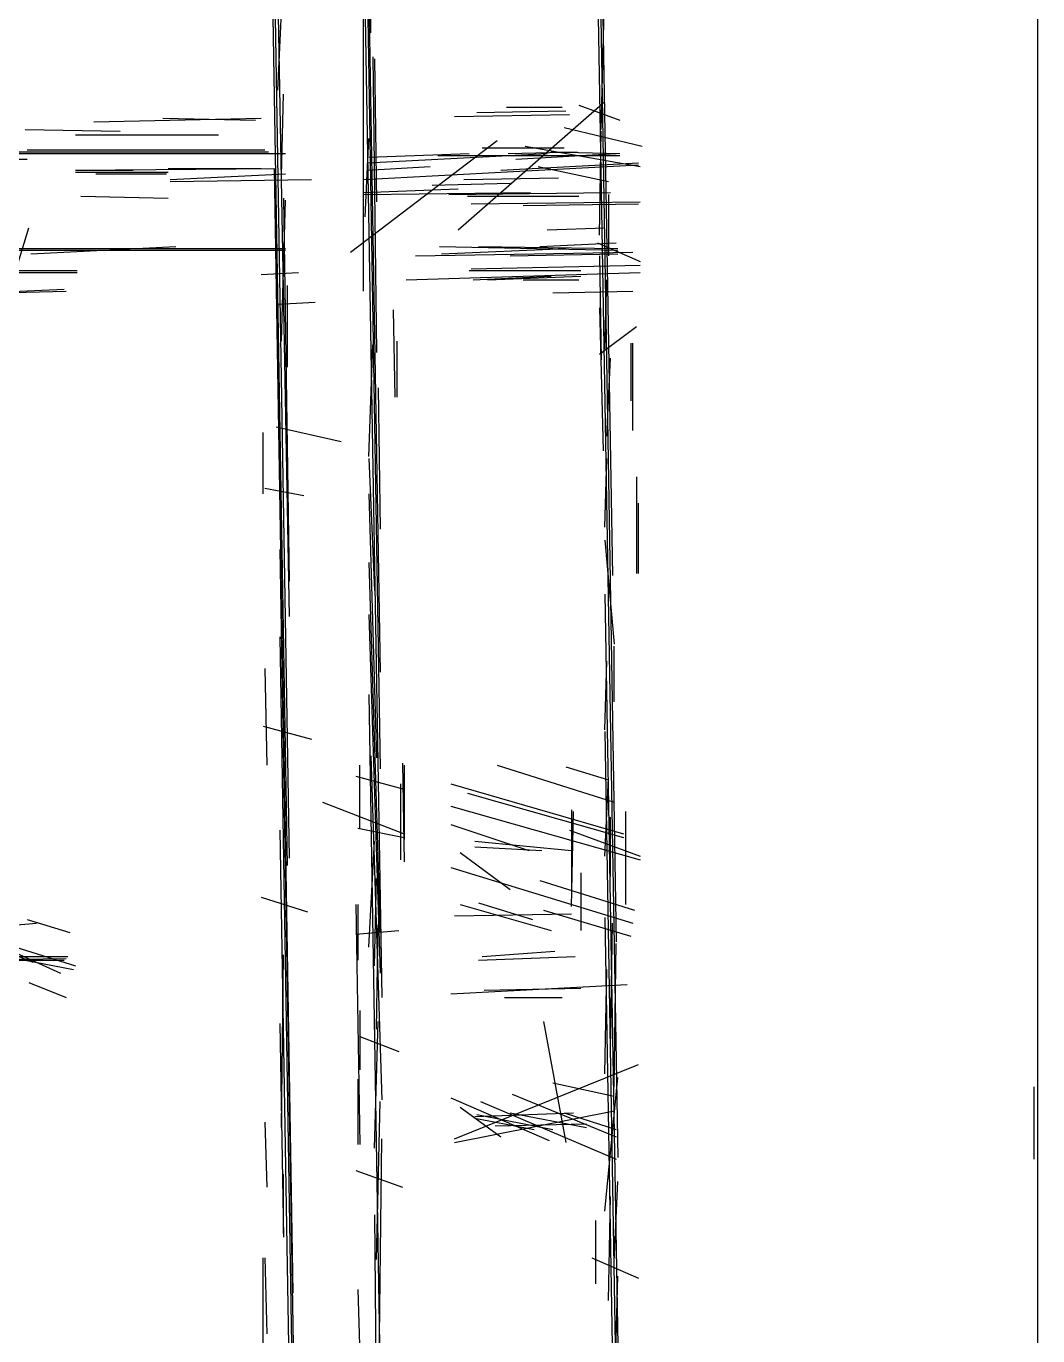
# Model space of a CAD drawing. Header units: metres. Extents: x 0.1 to 46.8, y -33.1 to 0.
# Drawn here: x 41.31 to 46.76, y -21.85 to -14.8 of the extents above; entities that cross this region are included whole.
import ezdxf

# ---------------------------------------------------------------- set-up
doc = ezdxf.new("R2010")
doc.units = ezdxf.units.M
doc.layers.add('Lines', color=7, linetype='Continuous')
doc.layers.add('Walls', color=2, linetype='Continuous')

msp = doc.modelspace()

# ---------------------------------------------------------------- linework, layer by layer
at = {"layer": 'Lines'}
for p, q in [((46.76, -33.07), (46.76, 0)), ((42.57, -10.41), (42.72, -19.32)), ((44.34, -11.73), (44.5, -20.89)), ((43.09, -11.81), (43.23, -20.03)), ((42.61, -11.99), (42.73, -19.28)), ((43.12, -12.75), (43.22, -18.8)), ((42.64, -13.09), (42.73, -17.98)), ((44.38, -13.04), (44.49, -19.73)), ((44.39, -13.04), (44.47, -17.76)), ((43.14, -13.46), (43.22, -18.28)), ((43.13, -16.23), (43.13, -14.32)), ((43.17, -14.84), (43.17, -14.46)), ((44.41, -15.36), (44.43, -14.59)), ((42.67, -15.15), (42.69, -14.73)), ((43.18, -14.97), (43.2, -16.56)), ((43.19, -14.98), (43.2, -15.75)), ((42.69, -15.61), (42.7, -15.17)), ((43.64, -15.9), (44.43, -15.21)), ((43.62, -15.29), (44.24, -15.28)), ((43.74, -15.27), (44.22, -15.26)), ((43.9, -15.24), (44.2, -15.24)), ((44.29, -15.23), (44.51, -15.31)), ((41.68, -15.32), (42.58, -15.3)), ((42.05, -15.3), (42.55, -15.31)), ((44.21, -15.35), (44.63, -15.45)), ((41.31, -15.36), (41.82, -15.37)), ((41.58, -15.39), (42.35, -15.39)), ((43.06, -16.02), (43.85, -15.42)), ((43.14, -15.83), (43.16, -15.41)), ((44.4, -15.93), (44.41, -15.37)), ((35.8, -15.49), (42.71, -15.49)), ((36.47, -15.48), (42.62, -15.48)), ((41.32, -15.47), (42.6, -15.47)), ((43.15, -15.54), (44.12, -15.49)), ((43.16, -15.51), (43.7, -15.49)), ((43.77, -15.46), (44.21, -15.46)), ((43.91, -15.49), (44.28, -15.48)), ((43.95, -15.52), (44.49, -15.49)), ((44, -15.45), (44.62, -15.56)), ((44.14, -15.48), (44.51, -15.49)), ((40.82, -15.52), (41.32, -15.52)), ((43.13, -15.63), (44.61, -15.55)), ((43.15, -15.58), (43.49, -15.56)), ((43.53, -15.5), (44.51, -15.5)), ((43.87, -15.58), (44.61, -15.54)), ((44.07, -15.56), (44.45, -15.64)), ((41.58, -15.58), (42.66, -15.57)), ((41.58, -15.58), (41.89, -15.58)), ((41.58, -15.59), (42.08, -15.59)), ((41.69, -15.6), (42.07, -15.6)), ((42.08, -15.57), (42.58, -15.57)), ((42.09, -15.63), (42.71, -15.6)), ((42.09, -15.64), (42.85, -15.63)), ((42.65, -15.57), (42.75, -21.62)), ((43.67, -15.63), (44.18, -15.62)), ((43.13, -15.7), (43.64, -15.68)), ((43.13, -15.71), (44.03, -15.7)), ((43.5, -15.66), (43.92, -15.65)), ((43.59, -15.71), (44.46, -15.7)), ((44.45, -15.71), (44.45, -16.04)), ((41.61, -15.72), (42.08, -15.73)), ((42.69, -16.5), (42.71, -15.74)), ((42.7, -15.73), (42.73, -17.79)), ((43.69, -15.72), (44.29, -15.72)), ((43.71, -15.76), (44.62, -15.75)), ((43.99, -15.77), (44.61, -15.76)), ((41.26, -16.12), (41.33, -15.89)), ((44.12, -15.9), (44.43, -15.89)), ((41.34, -16.03), (42.12, -15.99)), ((43.54, -15.99), (44.5, -16.01)), ((43.75, -15.99), (44.5, -16)), ((44.08, -15.99), (44.49, -15.97)), ((44.39, -15.97), (44.62, -16.07)), ((35.86, -16.01), (42.71, -16.01)), ((36.63, -16), (42.71, -16)), ((43.41, -16.04), (44.58, -16.02)), ((43.55, -16.03), (44.22, -16)), ((43.92, -16.04), (44.5, -16.03)), ((44.4, -16.04), (44.41, -16.6)), ((41.07, -16.13), (41.59, -16.13)), ((41.23, -16.12), (41.59, -16.12)), ((42.58, -16.14), (42.78, -16.13)), ((43.36, -16.17), (44.62, -16.13)), ((43.7, -16.12), (44.3, -16.12)), ((43.71, -16.11), (44.62, -16.09)), ((42.72, -16.2), (42.72, -16.64)), ((43.72, -16.17), (44.14, -16.15)), ((43.8, -16.17), (44.3, -16.15)), ((43.99, -16.17), (44.29, -16.17)), ((44.43, -16.54), (44.44, -16.17)), ((41.07, -16.24), (41.52, -16.22)), ((41.17, -16.24), (41.53, -16.23)), ((44.15, -16.24), (44.58, -16.23)), ((42.67, -16.3), (42.87, -16.29)), ((43.29, -16.33), (43.3, -16.8)), ((44.4, -16.32), (44.42, -17.09)), ((44.4, -16.57), (44.6, -16.42)), ((43.16, -17.12), (43.18, -16.52)), ((43.31, -16.5), (43.31, -16.8)), ((44.57, -16.51), (44.57, -16.82)), ((44.58, -16.98), (44.58, -16.51)), ((44.44, -17.01), (44.46, -16.59)), ((43.21, -16.75), (43.22, -17.51)), ((42.66, -16.96), (43.01, -17.04)), ((42.59, -17.32), (42.59, -16.99)), ((43.16, -17.13), (43.19, -17.84)), ((44.43, -17.5), (44.44, -17.13)), ((44.6, -17.23), (44.6, -17.75)), ((42.6, -17.29), (42.81, -17.33)), ((43.16, -17.32), (43.2, -18.74)), ((44.61, -17.75), (44.61, -17.37)), ((44.43, -17.57), (44.48, -18.13)), ((42.68, -17.62), (42.82, -25.88)), ((43.16, -17.69), (43.22, -19.68)), ((44.43, -17.86), (44.57, -25.92)), ((43.16, -17.97), (43.22, -19.9)), ((42.68, -18.09), (42.8, -25.37)), ((44.48, -18.44), (44.48, -18.14)), ((44.43, -18.59), (44.44, -18.22)), ((42.6, -18.26), (42.61, -18.78)), ((43.16, -18.4), (43.24, -23.4)), ((42.59, -18.57), (42.85, -18.64)), ((44.43, -18.6), (44.54, -25.11)), ((43.17, -18.73), (43.23, -20.58)), ((43.11, -19.12), (43.11, -18.78)), ((43.34, -18.77), (43.35, -19.3)), ((43.35, -18.78), (43.35, -19.18)), ((43.85, -18.78), (44.48, -18.98)), ((44.22, -18.79), (44.45, -18.86)), ((43.09, -18.84), (43.35, -18.91)), ((43.33, -18.88), (43.33, -19.29)), ((43.6, -18.88), (44.53, -19.15)), ((44.43, -19.27), (44.45, -18.85)), ((43.69, -18.93), (44.53, -19.17)), ((42.91, -18.98), (43.35, -19.15)), ((43.6, -19), (44.62, -19.29)), ((44.25, -19.02), (44.25, -19.44)), ((44.25, -19.54), (44.26, -19.03)), ((44.46, -19.38), (44.46, -19.06)), ((44.54, -19.03), (44.54, -19.53)), ((42.68, -19.13), (42.76, -23.78)), ((43.1, -19.12), (43.35, -19.17)), ((43.6, -19.1), (44.02, -19.24)), ((44.24, -19.13), (44.62, -19.27)), ((43.16, -19.76), (43.19, -19.19)), ((43.73, -19.19), (44.25, -19.24)), ((43.73, -19.22), (44.09, -19.24)), ((43.65, -19.25), (43.92, -19.45)), ((43.6, -19.33), (44.58, -19.63)), ((44.3, -19.36), (44.3, -19.67)), ((43.19, -19.86), (43.2, -19.39)), ((44.08, -19.4), (44.59, -19.56)), ((42.58, -19.49), (42.83, -19.57)), ((40.68, -19.56), (41.35, -19.84)), ((40.71, -19.54), (41.5, -19.9)), ((43.09, -19.53), (43.11, -20.82)), ((43.1, -19.53), (43.1, -19.83)), ((43.62, -19.59), (44.25, -19.58)), ((43.65, -19.53), (44.14, -19.67)), ((43.75, -19.52), (44.04, -19.61)), ((44.1, -19.56), (44.57, -19.7)), ((40.92, -19.67), (41.37, -19.63)), ((41.32, -19.61), (41.55, -19.68)), ((43.2, -20.2), (43.21, -19.64)), ((44.43, -19.6), (44.5, -23.75)), ((44.46, -20.31), (44.47, -19.63)), ((43.09, -19.69), (43.32, -19.67)), ((40.79, -19.73), (41.57, -19.88)), ((41.26, -19.76), (41.58, -19.86)), ((43.77, -19.81), (44.16, -19.78)), ((44.48, -20.51), (44.49, -19.74)), ((40.86, -19.83), (41.53, -19.82)), ((40.99, -19.83), (41.52, -19.83)), ((41.11, -19.81), (41.54, -19.81)), ((42.69, -20.73), (42.7, -19.8)), ((43.75, -19.83), (44.27, -19.81)), ((44.43, -20.44), (44.44, -19.88)), ((41.33, -19.95), (41.53, -20.03)), ((43.6, -20.01), (44.55, -19.96)), ((43.78, -19.99), (44.3, -19.98)), ((43.89, -20.03), (44.2, -20.03)), ((43.11, -20.1), (43.11, -20.42)), ((42.68, -20.17), (42.7, -21.32)), ((43.19, -20.84), (43.21, -20.16)), ((44.1, -20.16), (44.22, -20.81)), ((43.11, -20.24), (43.32, -20.32)), ((43.62, -20.79), (44.61, -20.39)), ((43.1, -20.47), (43.1, -20.82)), ((44.15, -20.49), (44.48, -20.56)), ((44.43, -21.18), (44.5, -20.46)), ((43.6, -20.57), (44.13, -20.8)), ((43.93, -20.55), (44.49, -20.78)), ((46.74, -20.9), (46.74, -20.51)), ((43.2, -21.44), (43.22, -20.59)), ((43.62, -20.81), (44.48, -20.64)), ((43.65, -20.62), (43.87, -20.78)), ((43.76, -20.59), (44.49, -20.9)), ((42.6, -20.7), (42.61, -21.05)), ((43.73, -20.67), (44.26, -20.65)), ((43.73, -20.68), (44.05, -20.74)), ((43.74, -20.66), (44.15, -20.74)), ((43.84, -20.72), (44.33, -20.71)), ((43.92, -20.65), (44.33, -20.73)), ((44.21, -20.65), (44.49, -20.74)), ((43.21, -22.33), (43.23, -20.79)), ((42.7, -21.3), (42.7, -20.98)), ((43.09, -20.96), (43.34, -21.05)), ((44.48, -21.45), (44.5, -21.02)), ((44.45, -21.66), (44.46, -21.1)), ((43.19, -21.2), (43.2, -22.32)), ((44.38, -21.23), (44.38, -21.57)), ((42.59, -21.95), (42.59, -21.43)), ((42.6, -21.43), (42.61, -21.84)), ((44.36, -21.43), (44.61, -21.54)), ((44.47, -22.67), (44.5, -21.53)), ((43.1, -21.6), (43.11, -21.96))]:
    msp.add_line(p, q, dxfattribs=at)
at = {"layer": 'Walls'}
for p, q in [((42.57, -10.41), (42.72, -19.32)), ((42.57, -10.41), (42.72, -19.32)), ((42.57, -10.41), (42.72, -19.32)), ((42.57, -10.41), (42.72, -19.32)), ((44.34, -11.73), (44.5, -20.89)), ((44.34, -11.73), (44.5, -20.89)), ((43.09, -11.81), (43.23, -20.03)), ((43.09, -11.81), (43.23, -20.03)), ((43.09, -11.81), (43.23, -20.03)), ((43.09, -11.81), (43.23, -20.03)), ((43.09, -11.81), (43.23, -20.03)), ((43.09, -11.81), (43.23, -20.03)), ((42.61, -11.99), (42.73, -19.28)), ((42.61, -11.99), (42.73, -19.28)), ((42.61, -11.99), (42.73, -19.28)), ((42.61, -11.99), (42.73, -19.28)), ((42.61, -11.99), (42.73, -19.28)), ((42.61, -11.99), (42.73, -19.28)), ((42.61, -11.99), (42.73, -19.28)), ((42.61, -11.99), (42.73, -19.28)), ((43.12, -12.75), (43.22, -18.8)), ((43.12, -12.75), (43.22, -18.8)), ((43.12, -12.75), (43.22, -18.8)), ((43.12, -12.75), (43.22, -18.8)), ((43.12, -12.75), (43.22, -18.8)), ((42.64, -13.09), (42.73, -17.98)), ((42.64, -13.09), (42.73, -17.98)), ((42.64, -13.09), (42.73, -17.98)), ((42.64, -13.09), (42.73, -17.98)), ((42.64, -13.09), (42.73, -17.98)), ((42.64, -13.09), (42.73, -17.98)), ((42.64, -13.09), (42.73, -17.98)), ((42.64, -13.09), (42.73, -17.98)), ((44.38, -13.04), (44.49, -19.73)), ((44.38, -13.04), (44.49, -19.73)), ((44.39, -13.04), (44.47, -17.76)), ((44.39, -13.04), (44.47, -17.76)), ((43.14, -13.46), (43.22, -18.28)), ((43.14, -13.46), (43.22, -18.28)), ((43.14, -13.46), (43.22, -18.28)), ((43.14, -13.46), (43.22, -18.28)), ((43.14, -13.46), (43.22, -18.28)), ((43.13, -16.23), (43.13, -14.32)), ((43.13, -16.23), (43.13, -14.32)), ((43.13, -16.23), (43.13, -14.32)), ((43.13, -16.23), (43.13, -14.32)), ((43.13, -16.23), (43.13, -14.32)), ((43.13, -16.23), (43.13, -14.32)), ((43.13, -16.23), (43.13, -14.32)), ((44.41, -15.36), (44.43, -14.59)), ((44.41, -15.36), (44.43, -14.59)), ((44.41, -15.36), (44.43, -14.59)), ((43.18, -14.97), (43.2, -16.56)), ((43.18, -14.97), (43.2, -16.56)), ((43.18, -14.97), (43.2, -16.56)), ((43.18, -14.97), (43.2, -16.56)), ((43.18, -14.97), (43.2, -16.56)), ((43.18, -14.97), (43.2, -16.56)), ((43.19, -14.98), (43.2, -15.75)), ((43.19, -14.98), (43.2, -15.75)), ((43.19, -14.98), (43.2, -15.75)), ((43.19, -14.98), (43.2, -15.75)), ((43.19, -14.98), (43.2, -15.75)), ((43.19, -14.98), (43.2, -15.75)), ((43.19, -14.98), (43.2, -15.75)), ((43.64, -15.9), (44.43, -15.21)), ((43.62, -15.29), (44.24, -15.28)), ((43.62, -15.29), (44.24, -15.28)), ((43.62, -15.29), (44.24, -15.28)), ((43.62, -15.29), (44.24, -15.28)), ((43.62, -15.29), (44.24, -15.28)), ((43.62, -15.29), (44.24, -15.28)), ((43.62, -15.29), (44.24, -15.28)), ((43.62, -15.29), (44.24, -15.28)), ((43.62, -15.29), (44.24, -15.28)), ((43.62, -15.29), (44.24, -15.28)), ((43.62, -15.29), (44.24, -15.28)), ((43.62, -15.29), (44.24, -15.28)), ((43.62, -15.29), (44.24, -15.28)), ((43.62, -15.29), (44.24, -15.28)), ((43.62, -15.29), (44.24, -15.28)), ((43.62, -15.29), (44.24, -15.28)), ((43.62, -15.29), (44.24, -15.28)), ((41.68, -15.32), (42.58, -15.3)), ((41.68, -15.32), (42.58, -15.3)), ((41.68, -15.32), (42.58, -15.3)), ((41.68, -15.32), (42.58, -15.3)), ((41.68, -15.32), (42.58, -15.3)), ((41.68, -15.32), (42.58, -15.3)), ((41.68, -15.32), (42.58, -15.3)), ((41.68, -15.32), (42.58, -15.3)), ((41.68, -15.32), (42.58, -15.3)), ((42.05, -15.3), (42.55, -15.31)), ((42.05, -15.3), (42.55, -15.31)), ((42.05, -15.3), (42.55, -15.31)), ((42.05, -15.3), (42.55, -15.31)), ((42.05, -15.3), (42.55, -15.31)), ((42.05, -15.3), (42.55, -15.31)), ((42.05, -15.3), (42.55, -15.31)), ((42.05, -15.3), (42.55, -15.31)), ((42.05, -15.3), (42.55, -15.31)), ((41.31, -15.36), (41.82, -15.37)), ((41.31, -15.36), (41.82, -15.37)), ((41.31, -15.36), (41.82, -15.37)), ((41.31, -15.36), (41.82, -15.37)), ((41.31, -15.36), (41.82, -15.37)), ((41.31, -15.36), (41.82, -15.37)), ((41.31, -15.36), (41.82, -15.37)), ((41.31, -15.36), (41.82, -15.37)), ((41.31, -15.36), (41.82, -15.37)), ((41.58, -15.39), (42.35, -15.39)), ((41.58, -15.39), (42.35, -15.39)), ((41.58, -15.39), (42.35, -15.39)), ((41.58, -15.39), (42.35, -15.39)), ((41.58, -15.39), (42.35, -15.39)), ((41.58, -15.39), (42.35, -15.39)), ((41.58, -15.39), (42.35, -15.39)), ((41.58, -15.39), (42.35, -15.39)), ((41.58, -15.39), (42.35, -15.39)), ((43.06, -16.02), (43.85, -15.42)), ((44.4, -15.93), (44.41, -15.37)), ((44.4, -15.93), (44.41, -15.37)), ((44.4, -15.93), (44.41, -15.37)), ((44.4, -15.93), (44.41, -15.37)), ((44.4, -15.93), (44.41, -15.37)), ((35.8, -15.49), (42.71, -15.49)), ((35.8, -15.49), (42.71, -15.49)), ((35.8, -15.49), (42.71, -15.49)), ((35.8, -15.49), (42.71, -15.49)), ((35.8, -15.49), (42.71, -15.49)), ((35.8, -15.49), (42.71, -15.49)), ((35.8, -15.49), (42.71, -15.49)), ((35.8, -15.49), (42.71, -15.49)), ((35.8, -15.49), (42.71, -15.49)), ((36.47, -15.48), (42.62, -15.48)), ((36.47, -15.48), (42.62, -15.48)), ((36.47, -15.48), (42.62, -15.48)), ((36.47, -15.48), (42.62, -15.48)), ((36.47, -15.48), (42.62, -15.48)), ((36.47, -15.48), (42.62, -15.48)), ((36.47, -15.48), (42.62, -15.48)), ((36.47, -15.48), (42.62, -15.48)), ((36.47, -15.48), (42.62, -15.48)), ((36.47, -15.48), (42.62, -15.48)), ((36.47, -15.48), (42.62, -15.48)), ((41.32, -15.47), (42.6, -15.47)), ((41.32, -15.47), (42.6, -15.47)), ((41.32, -15.47), (42.6, -15.47)), ((41.32, -15.47), (42.6, -15.47)), ((41.32, -15.47), (42.6, -15.47)), ((41.32, -15.47), (42.6, -15.47)), ((41.32, -15.47), (42.6, -15.47)), ((41.32, -15.47), (42.6, -15.47)), ((41.32, -15.47), (42.6, -15.47)), ((43.15, -15.54), (44.12, -15.49)), ((43.15, -15.54), (44.12, -15.49)), ((43.15, -15.54), (44.12, -15.49)), ((43.15, -15.54), (44.12, -15.49)), ((43.15, -15.54), (44.12, -15.49)), ((43.15, -15.54), (44.12, -15.49)), ((43.15, -15.54), (44.12, -15.49)), ((43.15, -15.54), (44.12, -15.49)), ((43.15, -15.54), (44.12, -15.49)), ((43.15, -15.54), (44.12, -15.49)), ((43.15, -15.54), (44.12, -15.49)), ((43.15, -15.54), (44.12, -15.49)), ((43.15, -15.54), (44.12, -15.49)), ((43.15, -15.54), (44.12, -15.49)), ((43.15, -15.54), (44.12, -15.49)), ((43.15, -15.54), (44.12, -15.49)), ((43.15, -15.54), (44.12, -15.49)), ((43.15, -15.54), (44.12, -15.49)), ((43.15, -15.54), (44.12, -15.49)), ((43.15, -15.54), (44.12, -15.49)), ((43.15, -15.54), (44.12, -15.49)), ((43.15, -15.54), (44.12, -15.49)), ((43.16, -15.51), (43.7, -15.49)), ((43.16, -15.51), (43.7, -15.49)), ((43.16, -15.51), (43.7, -15.49)), ((43.16, -15.51), (43.7, -15.49)), ((43.16, -15.51), (43.7, -15.49)), ((43.16, -15.51), (43.7, -15.49)), ((43.16, -15.51), (43.7, -15.49)), ((43.16, -15.51), (43.7, -15.49)), ((43.16, -15.51), (43.7, -15.49)), ((43.16, -15.51), (43.7, -15.49)), ((43.16, -15.51), (43.7, -15.49)), ((43.16, -15.51), (43.7, -15.49)), ((43.16, -15.51), (43.7, -15.49)), ((43.16, -15.51), (43.7, -15.49)), ((43.95, -15.52), (44.49, -15.49)), ((43.95, -15.52), (44.49, -15.49)), ((43.95, -15.52), (44.49, -15.49)), ((43.95, -15.52), (44.49, -15.49)), ((43.95, -15.52), (44.49, -15.49)), ((43.95, -15.52), (44.49, -15.49)), ((43.95, -15.52), (44.49, -15.49)), ((43.95, -15.52), (44.49, -15.49)), ((43.95, -15.52), (44.49, -15.49)), ((43.95, -15.52), (44.49, -15.49)), ((43.95, -15.52), (44.49, -15.49)), ((43.95, -15.52), (44.49, -15.49)), ((43.95, -15.52), (44.49, -15.49)), ((43.95, -15.52), (44.49, -15.49)), ((43.95, -15.52), (44.49, -15.49)), ((43.95, -15.52), (44.49, -15.49)), ((43.95, -15.52), (44.49, -15.49)), ((43.95, -15.52), (44.49, -15.49)), ((43.95, -15.52), (44.49, -15.49)), ((43.95, -15.52), (44.49, -15.49)), ((44, -15.45), (44.62, -15.56)), ((44, -15.45), (44.62, -15.56)), ((40.82, -15.52), (41.32, -15.52)), ((40.82, -15.52), (41.32, -15.52)), ((40.82, -15.52), (41.32, -15.52)), ((43.13, -15.63), (44.61, -15.55)), ((43.13, -15.63), (44.61, -15.55)), ((43.13, -15.63), (44.61, -15.55)), ((43.13, -15.63), (44.61, -15.55)), ((43.13, -15.63), (44.61, -15.55)), ((43.13, -15.63), (44.61, -15.55)), ((43.13, -15.63), (44.61, -15.55)), ((43.13, -15.63), (44.61, -15.55)), ((43.13, -15.63), (44.61, -15.55)), ((43.13, -15.63), (44.61, -15.55)), ((43.13, -15.63), (44.61, -15.55)), ((43.13, -15.63), (44.61, -15.55)), ((43.13, -15.63), (44.61, -15.55)), ((43.13, -15.63), (44.61, -15.55)), ((43.13, -15.63), (44.61, -15.55)), ((43.13, -15.63), (44.61, -15.55)), ((43.13, -15.63), (44.61, -15.55)), ((43.13, -15.63), (44.61, -15.55)), ((43.13, -15.63), (44.61, -15.55)), ((43.13, -15.63), (44.61, -15.55)), ((43.13, -15.63), (44.61, -15.55)), ((43.53, -15.5), (44.51, -15.5)), ((43.53, -15.5), (44.51, -15.5)), ((43.53, -15.5), (44.51, -15.5)), ((43.53, -15.5), (44.51, -15.5)), ((43.53, -15.5), (44.51, -15.5)), ((43.53, -15.5), (44.51, -15.5)), ((43.53, -15.5), (44.51, -15.5)), ((43.53, -15.5), (44.51, -15.5)), ((43.53, -15.5), (44.51, -15.5)), ((43.53, -15.5), (44.51, -15.5)), ((43.53, -15.5), (44.51, -15.5)), ((43.53, -15.5), (44.51, -15.5)), ((43.53, -15.5), (44.51, -15.5)), ((43.53, -15.5), (44.51, -15.5)), ((43.53, -15.5), (44.51, -15.5)), ((43.53, -15.5), (44.51, -15.5)), ((43.53, -15.5), (44.51, -15.5)), ((43.53, -15.5), (44.51, -15.5)), ((43.53, -15.5), (44.51, -15.5)), ((43.53, -15.5), (44.51, -15.5)), ((43.53, -15.5), (44.51, -15.5)), ((43.53, -15.5), (44.51, -15.5)), ((43.87, -15.58), (44.61, -15.54)), ((43.87, -15.58), (44.61, -15.54)), ((43.87, -15.58), (44.61, -15.54)), ((43.87, -15.58), (44.61, -15.54)), ((43.87, -15.58), (44.61, -15.54)), ((43.87, -15.58), (44.61, -15.54)), ((43.87, -15.58), (44.61, -15.54)), ((43.87, -15.58), (44.61, -15.54)), ((43.87, -15.58), (44.61, -15.54)), ((43.87, -15.58), (44.61, -15.54)), ((43.87, -15.58), (44.61, -15.54)), ((43.87, -15.58), (44.61, -15.54)), ((43.87, -15.58), (44.61, -15.54)), ((43.87, -15.58), (44.61, -15.54)), ((43.87, -15.58), (44.61, -15.54)), ((43.87, -15.58), (44.61, -15.54)), ((43.87, -15.58), (44.61, -15.54)), ((43.87, -15.58), (44.61, -15.54)), ((43.87, -15.58), (44.61, -15.54)), ((41.58, -15.58), (42.66, -15.57)), ((41.58, -15.58), (42.66, -15.57)), ((41.58, -15.58), (42.66, -15.57)), ((41.58, -15.58), (42.66, -15.57)), ((41.58, -15.58), (42.66, -15.57)), ((41.58, -15.58), (42.66, -15.57)), ((41.58, -15.58), (42.66, -15.57)), ((41.58, -15.58), (42.66, -15.57)), ((41.58, -15.58), (42.66, -15.57)), ((41.58, -15.58), (42.66, -15.57)), ((41.58, -15.59), (42.08, -15.59)), ((41.58, -15.59), (42.08, -15.59)), ((41.58, -15.59), (42.08, -15.59)), ((41.58, -15.59), (42.08, -15.59)), ((41.58, -15.59), (42.08, -15.59)), ((41.58, -15.59), (42.08, -15.59)), ((41.58, -15.59), (42.08, -15.59)), ((41.58, -15.59), (42.08, -15.59)), ((41.58, -15.59), (42.08, -15.59)), ((41.58, -15.59), (42.08, -15.59)), ((41.58, -15.59), (42.08, -15.59)), ((41.58, -15.59), (42.08, -15.59)), ((42.08, -15.57), (42.58, -15.57)), ((42.08, -15.57), (42.58, -15.57)), ((42.08, -15.57), (42.58, -15.57)), ((42.08, -15.57), (42.58, -15.57)), ((42.08, -15.57), (42.58, -15.57)), ((42.08, -15.57), (42.58, -15.57)), ((42.08, -15.57), (42.58, -15.57)), ((42.08, -15.57), (42.58, -15.57)), ((42.08, -15.57), (42.58, -15.57)), ((42.09, -15.63), (42.71, -15.6)), ((42.09, -15.63), (42.71, -15.6)), ((42.09, -15.63), (42.71, -15.6)), ((42.09, -15.63), (42.71, -15.6)), ((42.09, -15.63), (42.71, -15.6)), ((42.09, -15.63), (42.71, -15.6)), ((42.09, -15.63), (42.71, -15.6)), ((42.09, -15.64), (42.85, -15.63)), ((42.09, -15.64), (42.85, -15.63)), ((42.09, -15.64), (42.85, -15.63)), ((42.09, -15.64), (42.85, -15.63)), ((42.09, -15.64), (42.85, -15.63)), ((42.09, -15.64), (42.85, -15.63)), ((42.09, -15.64), (42.85, -15.63)), ((42.65, -15.57), (42.75, -21.62)), ((42.65, -15.57), (42.75, -21.62)), ((42.65, -15.57), (42.75, -21.62)), ((42.65, -15.57), (42.75, -21.62)), ((43.67, -15.63), (44.18, -15.62)), ((43.67, -15.63), (44.18, -15.62)), ((43.67, -15.63), (44.18, -15.62)), ((43.67, -15.63), (44.18, -15.62)), ((43.67, -15.63), (44.18, -15.62)), ((43.67, -15.63), (44.18, -15.62)), ((43.67, -15.63), (44.18, -15.62)), ((43.67, -15.63), (44.18, -15.62)), ((43.67, -15.63), (44.18, -15.62)), ((43.67, -15.63), (44.18, -15.62)), ((43.67, -15.63), (44.18, -15.62)), ((43.67, -15.63), (44.18, -15.62)), ((43.67, -15.63), (44.18, -15.62)), ((43.67, -15.63), (44.18, -15.62)), ((43.67, -15.63), (44.18, -15.62)), ((43.67, -15.63), (44.18, -15.62)), ((43.67, -15.63), (44.18, -15.62)), ((43.67, -15.63), (44.18, -15.62)), ((43.67, -15.63), (44.18, -15.62)), ((43.13, -15.7), (43.64, -15.68)), ((43.13, -15.7), (43.64, -15.68)), ((43.13, -15.7), (43.64, -15.68)), ((43.13, -15.7), (43.64, -15.68)), ((43.13, -15.7), (43.64, -15.68)), ((43.13, -15.7), (43.64, -15.68)), ((43.13, -15.7), (43.64, -15.68)), ((43.13, -15.7), (43.64, -15.68)), ((43.13, -15.7), (43.64, -15.68)), ((43.13, -15.7), (43.64, -15.68)), ((43.13, -15.7), (43.64, -15.68)), ((43.13, -15.7), (43.64, -15.68)), ((43.13, -15.7), (43.64, -15.68)), ((43.13, -15.7), (43.64, -15.68)), ((43.13, -15.7), (43.64, -15.68)), ((43.13, -15.71), (44.03, -15.7)), ((43.13, -15.71), (44.03, -15.7)), ((43.13, -15.71), (44.03, -15.7)), ((43.13, -15.71), (44.03, -15.7)), ((43.13, -15.71), (44.03, -15.7)), ((43.13, -15.71), (44.03, -15.7)), ((43.13, -15.71), (44.03, -15.7)), ((43.13, -15.71), (44.03, -15.7)), ((43.13, -15.71), (44.03, -15.7)), ((43.13, -15.71), (44.03, -15.7)), ((43.13, -15.71), (44.03, -15.7)), ((43.13, -15.71), (44.03, -15.7)), ((43.13, -15.71), (44.03, -15.7)), ((43.13, -15.71), (44.03, -15.7)), ((43.13, -15.71), (44.03, -15.7)), ((43.13, -15.71), (44.03, -15.7)), ((43.13, -15.71), (44.03, -15.7)), ((43.13, -15.71), (44.03, -15.7)), ((43.13, -15.71), (44.03, -15.7)), ((43.13, -15.71), (44.03, -15.7)), ((43.13, -15.71), (44.03, -15.7)), ((43.13, -15.71), (44.03, -15.7)), ((43.59, -15.71), (44.46, -15.7)), ((43.59, -15.71), (44.46, -15.7)), ((43.59, -15.71), (44.46, -15.7)), ((43.59, -15.71), (44.46, -15.7)), ((43.59, -15.71), (44.46, -15.7)), ((43.59, -15.71), (44.46, -15.7)), ((43.59, -15.71), (44.46, -15.7)), ((43.59, -15.71), (44.46, -15.7)), ((43.59, -15.71), (44.46, -15.7)), ((43.59, -15.71), (44.46, -15.7)), ((43.59, -15.71), (44.46, -15.7)), ((43.59, -15.71), (44.46, -15.7)), ((43.59, -15.71), (44.46, -15.7)), ((43.59, -15.71), (44.46, -15.7)), ((43.59, -15.71), (44.46, -15.7)), ((43.59, -15.71), (44.46, -15.7)), ((43.59, -15.71), (44.46, -15.7)), ((43.59, -15.71), (44.46, -15.7)), ((43.59, -15.71), (44.46, -15.7)), ((42.69, -16.5), (42.71, -15.74)), ((42.69, -16.5), (42.71, -15.74)), ((42.69, -16.5), (42.71, -15.74)), ((42.69, -16.5), (42.71, -15.74)), ((42.69, -16.5), (42.71, -15.74)), ((42.69, -16.5), (42.71, -15.74)), ((42.69, -16.5), (42.71, -15.74)), ((42.7, -15.73), (42.73, -17.79)), ((42.7, -15.73), (42.73, -17.79)), ((42.7, -15.73), (42.73, -17.79)), ((43.69, -15.72), (44.29, -15.72)), ((43.69, -15.72), (44.29, -15.72)), ((43.69, -15.72), (44.29, -15.72)), ((43.69, -15.72), (44.29, -15.72)), ((43.69, -15.72), (44.29, -15.72)), ((43.69, -15.72), (44.29, -15.72)), ((43.69, -15.72), (44.29, -15.72)), ((43.69, -15.72), (44.29, -15.72)), ((43.69, -15.72), (44.29, -15.72)), ((43.69, -15.72), (44.29, -15.72)), ((43.69, -15.72), (44.29, -15.72)), ((43.69, -15.72), (44.29, -15.72)), ((43.69, -15.72), (44.29, -15.72)), ((43.69, -15.72), (44.29, -15.72)), ((43.69, -15.72), (44.29, -15.72)), ((43.69, -15.72), (44.29, -15.72)), ((43.69, -15.72), (44.29, -15.72)), ((43.69, -15.72), (44.29, -15.72)), ((43.69, -15.72), (44.29, -15.72)), ((43.69, -15.72), (44.29, -15.72)), ((43.71, -15.76), (44.62, -15.75)), ((43.71, -15.76), (44.62, -15.75)), ((43.71, -15.76), (44.62, -15.75)), ((43.71, -15.76), (44.62, -15.75)), ((43.71, -15.76), (44.62, -15.75)), ((43.71, -15.76), (44.62, -15.75)), ((43.71, -15.76), (44.62, -15.75)), ((43.71, -15.76), (44.62, -15.75)), ((43.71, -15.76), (44.62, -15.75)), ((43.71, -15.76), (44.62, -15.75)), ((43.71, -15.76), (44.62, -15.75)), ((43.71, -15.76), (44.62, -15.75)), ((43.71, -15.76), (44.62, -15.75)), ((43.71, -15.76), (44.62, -15.75)), ((43.71, -15.76), (44.62, -15.75)), ((43.71, -15.76), (44.62, -15.75)), ((43.71, -15.76), (44.62, -15.75)), ((43.71, -15.76), (44.62, -15.75)), ((43.71, -15.76), (44.62, -15.75)), ((43.71, -15.76), (44.62, -15.75)), ((43.99, -15.77), (44.61, -15.76)), ((43.99, -15.77), (44.61, -15.76)), ((43.99, -15.77), (44.61, -15.76)), ((43.99, -15.77), (44.61, -15.76)), ((43.99, -15.77), (44.61, -15.76)), ((43.99, -15.77), (44.61, -15.76)), ((43.99, -15.77), (44.61, -15.76)), ((43.99, -15.77), (44.61, -15.76)), ((43.99, -15.77), (44.61, -15.76)), ((43.99, -15.77), (44.61, -15.76)), ((43.99, -15.77), (44.61, -15.76)), ((43.99, -15.77), (44.61, -15.76)), ((43.99, -15.77), (44.61, -15.76)), ((43.99, -15.77), (44.61, -15.76)), ((43.99, -15.77), (44.61, -15.76)), ((43.99, -15.77), (44.61, -15.76)), ((43.99, -15.77), (44.61, -15.76)), ((43.99, -15.77), (44.61, -15.76)), ((43.99, -15.77), (44.61, -15.76)), ((41.34, -16.03), (42.12, -15.99)), ((41.34, -16.03), (42.12, -15.99)), ((41.34, -16.03), (42.12, -15.99)), ((41.34, -16.03), (42.12, -15.99)), ((41.34, -16.03), (42.12, -15.99)), ((41.34, -16.03), (42.12, -15.99)), ((41.34, -16.03), (42.12, -15.99)), ((41.34, -16.03), (42.12, -15.99)), ((43.54, -15.99), (44.5, -16.01)), ((43.54, -15.99), (44.5, -16.01)), ((43.54, -15.99), (44.5, -16.01)), ((43.54, -15.99), (44.5, -16.01)), ((43.54, -15.99), (44.5, -16.01)), ((43.54, -15.99), (44.5, -16.01)), ((43.54, -15.99), (44.5, -16.01)), ((43.54, -15.99), (44.5, -16.01)), ((43.54, -15.99), (44.5, -16.01)), ((43.54, -15.99), (44.5, -16.01)), ((43.54, -15.99), (44.5, -16.01)), ((43.54, -15.99), (44.5, -16.01)), ((43.54, -15.99), (44.5, -16.01)), ((43.54, -15.99), (44.5, -16.01)), ((43.54, -15.99), (44.5, -16.01)), ((43.54, -15.99), (44.5, -16.01)), ((43.54, -15.99), (44.5, -16.01)), ((43.54, -15.99), (44.5, -16.01)), ((43.54, -15.99), (44.5, -16.01)), ((43.75, -15.99), (44.5, -16)), ((43.75, -15.99), (44.5, -16)), ((43.75, -15.99), (44.5, -16)), ((43.75, -15.99), (44.5, -16)), ((43.75, -15.99), (44.5, -16)), ((43.75, -15.99), (44.5, -16)), ((43.75, -15.99), (44.5, -16)), ((43.75, -15.99), (44.5, -16)), ((43.75, -15.99), (44.5, -16)), ((43.75, -15.99), (44.5, -16)), ((43.75, -15.99), (44.5, -16)), ((43.75, -15.99), (44.5, -16)), ((43.75, -15.99), (44.5, -16)), ((43.75, -15.99), (44.5, -16)), ((43.75, -15.99), (44.5, -16)), ((43.75, -15.99), (44.5, -16)), ((43.75, -15.99), (44.5, -16)), ((35.86, -16.01), (42.71, -16.01)), ((35.86, -16.01), (42.71, -16.01)), ((35.86, -16.01), (42.71, -16.01)), ((35.86, -16.01), (42.71, -16.01)), ((35.86, -16.01), (42.71, -16.01)), ((35.86, -16.01), (42.71, -16.01)), ((35.86, -16.01), (42.71, -16.01)), ((35.86, -16.01), (42.71, -16.01)), ((35.86, -16.01), (42.71, -16.01)), ((35.86, -16.01), (42.71, -16.01)), ((35.86, -16.01), (42.71, -16.01)), ((35.86, -16.01), (42.71, -16.01)), ((35.86, -16.01), (42.71, -16.01)), ((35.86, -16.01), (42.71, -16.01)), ((35.86, -16.01), (42.71, -16.01)), ((35.86, -16.01), (42.71, -16.01)), ((35.86, -16.01), (42.71, -16.01)), ((35.86, -16.01), (42.71, -16.01)), ((36.63, -16), (42.71, -16)), ((36.63, -16), (42.71, -16)), ((36.63, -16), (42.71, -16)), ((36.63, -16), (42.71, -16)), ((36.63, -16), (42.71, -16)), ((36.63, -16), (42.71, -16)), ((36.63, -16), (42.71, -16)), ((36.63, -16), (42.71, -16)), ((36.63, -16), (42.71, -16)), ((36.63, -16), (42.71, -16)), ((36.63, -16), (42.71, -16)), ((36.63, -16), (42.71, -16)), ((36.63, -16), (42.71, -16)), ((36.63, -16), (42.71, -16)), ((36.63, -16), (42.71, -16)), ((43.41, -16.04), (44.58, -16.02)), ((43.41, -16.04), (44.58, -16.02)), ((43.41, -16.04), (44.58, -16.02)), ((43.41, -16.04), (44.58, -16.02)), ((43.41, -16.04), (44.58, -16.02)), ((43.41, -16.04), (44.58, -16.02)), ((43.41, -16.04), (44.58, -16.02)), ((43.41, -16.04), (44.58, -16.02)), ((43.41, -16.04), (44.58, -16.02)), ((43.41, -16.04), (44.58, -16.02)), ((43.41, -16.04), (44.58, -16.02)), ((43.41, -16.04), (44.58, -16.02)), ((43.41, -16.04), (44.58, -16.02)), ((43.41, -16.04), (44.58, -16.02)), ((43.41, -16.04), (44.58, -16.02)), ((43.41, -16.04), (44.58, -16.02)), ((43.55, -16.03), (44.22, -16)), ((43.55, -16.03), (44.22, -16)), ((43.55, -16.03), (44.22, -16)), ((43.55, -16.03), (44.22, -16)), ((43.55, -16.03), (44.22, -16)), ((43.55, -16.03), (44.22, -16)), ((43.55, -16.03), (44.22, -16)), ((43.55, -16.03), (44.22, -16)), ((43.55, -16.03), (44.22, -16)), ((43.55, -16.03), (44.22, -16)), ((43.55, -16.03), (44.22, -16)), ((43.55, -16.03), (44.22, -16)), ((43.55, -16.03), (44.22, -16)), ((43.55, -16.03), (44.22, -16)), ((43.55, -16.03), (44.22, -16)), ((43.55, -16.03), (44.22, -16)), ((43.55, -16.03), (44.22, -16)), ((43.55, -16.03), (44.22, -16)), ((43.55, -16.03), (44.22, -16)), ((43.55, -16.03), (44.22, -16)), ((43.92, -16.04), (44.5, -16.03)), ((43.92, -16.04), (44.5, -16.03)), ((43.92, -16.04), (44.5, -16.03)), ((43.92, -16.04), (44.5, -16.03)), ((43.92, -16.04), (44.5, -16.03)), ((43.92, -16.04), (44.5, -16.03)), ((43.92, -16.04), (44.5, -16.03)), ((43.92, -16.04), (44.5, -16.03)), ((43.92, -16.04), (44.5, -16.03)), ((43.92, -16.04), (44.5, -16.03)), ((43.92, -16.04), (44.5, -16.03)), ((43.92, -16.04), (44.5, -16.03)), ((43.92, -16.04), (44.5, -16.03)), ((43.92, -16.04), (44.5, -16.03)), ((43.92, -16.04), (44.5, -16.03)), ((43.92, -16.04), (44.5, -16.03)), ((43.92, -16.04), (44.5, -16.03)), ((44.4, -16.04), (44.41, -16.6)), ((44.4, -16.04), (44.41, -16.6)), ((41.07, -16.13), (41.59, -16.13)), ((41.07, -16.13), (41.59, -16.13)), ((41.07, -16.13), (41.59, -16.13)), ((41.07, -16.13), (41.59, -16.13)), ((43.36, -16.17), (44.62, -16.13)), ((43.36, -16.17), (44.62, -16.13)), ((43.36, -16.17), (44.62, -16.13)), ((43.36, -16.17), (44.62, -16.13)), ((43.36, -16.17), (44.62, -16.13)), ((43.36, -16.17), (44.62, -16.13)), ((43.36, -16.17), (44.62, -16.13)), ((43.36, -16.17), (44.62, -16.13)), ((43.36, -16.17), (44.62, -16.13)), ((43.36, -16.17), (44.62, -16.13)), ((43.36, -16.17), (44.62, -16.13)), ((43.36, -16.17), (44.62, -16.13)), ((43.36, -16.17), (44.62, -16.13)), ((43.36, -16.17), (44.62, -16.13)), ((43.36, -16.17), (44.62, -16.13)), ((43.36, -16.17), (44.62, -16.13)), ((43.36, -16.17), (44.62, -16.13)), ((43.7, -16.12), (44.3, -16.12)), ((43.7, -16.12), (44.3, -16.12)), ((43.7, -16.12), (44.3, -16.12)), ((43.7, -16.12), (44.3, -16.12)), ((43.7, -16.12), (44.3, -16.12)), ((43.7, -16.12), (44.3, -16.12)), ((43.7, -16.12), (44.3, -16.12)), ((43.7, -16.12), (44.3, -16.12)), ((43.7, -16.12), (44.3, -16.12)), ((43.7, -16.12), (44.3, -16.12)), ((43.7, -16.12), (44.3, -16.12)), ((43.7, -16.12), (44.3, -16.12)), ((43.7, -16.12), (44.3, -16.12)), ((43.7, -16.12), (44.3, -16.12)), ((43.7, -16.12), (44.3, -16.12)), ((43.7, -16.12), (44.3, -16.12)), ((43.71, -16.11), (44.62, -16.09)), ((43.71, -16.11), (44.62, -16.09)), ((43.71, -16.11), (44.62, -16.09)), ((43.71, -16.11), (44.62, -16.09)), ((43.71, -16.11), (44.62, -16.09)), ((43.71, -16.11), (44.62, -16.09)), ((43.71, -16.11), (44.62, -16.09)), ((43.71, -16.11), (44.62, -16.09)), ((43.71, -16.11), (44.62, -16.09)), ((43.71, -16.11), (44.62, -16.09)), ((43.71, -16.11), (44.62, -16.09)), ((43.71, -16.11), (44.62, -16.09)), ((43.71, -16.11), (44.62, -16.09)), ((43.71, -16.11), (44.62, -16.09)), ((43.71, -16.11), (44.62, -16.09)), ((43.71, -16.11), (44.62, -16.09)), ((43.8, -16.17), (44.3, -16.15)), ((43.8, -16.17), (44.3, -16.15)), ((43.8, -16.17), (44.3, -16.15)), ((43.8, -16.17), (44.3, -16.15)), ((43.8, -16.17), (44.3, -16.15)), ((43.8, -16.17), (44.3, -16.15)), ((43.8, -16.17), (44.3, -16.15)), ((43.8, -16.17), (44.3, -16.15)), ((43.8, -16.17), (44.3, -16.15)), ((43.8, -16.17), (44.3, -16.15)), ((43.8, -16.17), (44.3, -16.15)), ((43.8, -16.17), (44.3, -16.15)), ((43.8, -16.17), (44.3, -16.15)), ((43.8, -16.17), (44.3, -16.15)), ((43.8, -16.17), (44.3, -16.15)), ((44.4, -16.32), (44.42, -17.09)), ((44.4, -16.32), (44.42, -17.09)), ((44.4, -16.32), (44.42, -17.09)), ((43.16, -17.12), (43.18, -16.52)), ((43.16, -17.12), (43.18, -16.52)), ((43.16, -17.12), (43.18, -16.52)), ((43.21, -16.75), (43.22, -17.51)), ((43.21, -16.75), (43.22, -17.51)), ((43.21, -16.75), (43.22, -17.51)), ((43.16, -17.13), (43.19, -17.84)), ((43.16, -17.13), (43.19, -17.84)), ((43.16, -17.13), (43.19, -17.84)), ((44.6, -17.23), (44.6, -17.75)), ((43.16, -17.32), (43.2, -18.74)), ((43.16, -17.32), (43.2, -18.74)), ((43.16, -17.32), (43.2, -18.74)), ((43.16, -17.32), (43.2, -18.74)), ((44.43, -17.57), (44.48, -18.13)), ((42.68, -17.62), (42.82, -25.88)), ((42.68, -17.62), (42.82, -25.88)), ((42.68, -17.62), (42.82, -25.88)), ((42.68, -17.62), (42.82, -25.88)), ((42.68, -17.62), (42.82, -25.88)), ((42.68, -17.62), (42.82, -25.88)), ((43.16, -17.69), (43.22, -19.68)), ((43.16, -17.69), (43.22, -19.68)), ((43.16, -17.69), (43.22, -19.68)), ((43.16, -17.69), (43.22, -19.68)), ((43.16, -17.69), (43.22, -19.68)), ((43.16, -17.69), (43.22, -19.68)), ((44.43, -17.86), (44.57, -25.92)), ((44.43, -17.86), (44.57, -25.92)), ((44.43, -17.86), (44.57, -25.92)), ((43.16, -17.97), (43.22, -19.9)), ((43.16, -17.97), (43.22, -19.9)), ((43.16, -17.97), (43.22, -19.9)), ((43.16, -17.97), (43.22, -19.9)), ((43.16, -17.97), (43.22, -19.9)), ((43.16, -17.97), (43.22, -19.9)), ((42.68, -18.09), (42.8, -25.37)), ((42.68, -18.09), (42.8, -25.37)), ((42.68, -18.09), (42.8, -25.37)), ((42.68, -18.09), (42.8, -25.37)), ((42.68, -18.09), (42.8, -25.37)), ((42.6, -18.26), (42.61, -18.78)), ((42.6, -18.26), (42.61, -18.78)), ((42.6, -18.26), (42.61, -18.78)), ((43.16, -18.4), (43.24, -23.4)), ((43.16, -18.4), (43.24, -23.4)), ((43.16, -18.4), (43.24, -23.4)), ((43.16, -18.4), (43.24, -23.4)), ((43.16, -18.4), (43.24, -23.4)), ((44.43, -18.6), (44.54, -25.11)), ((44.43, -18.6), (44.54, -25.11)), ((44.43, -18.6), (44.54, -25.11)), ((43.17, -18.73), (43.23, -20.58)), ((43.17, -18.73), (43.23, -20.58)), ((43.17, -18.73), (43.23, -20.58)), ((43.17, -18.73), (43.23, -20.58)), ((43.17, -18.73), (43.23, -20.58)), ((43.17, -18.73), (43.23, -20.58)), ((43.34, -18.77), (43.35, -19.3)), ((43.34, -18.77), (43.35, -19.3)), ((43.34, -18.77), (43.35, -19.3)), ((43.34, -18.77), (43.35, -19.3)), ((43.34, -18.77), (43.35, -19.3)), ((43.85, -18.78), (44.48, -18.98)), ((43.85, -18.78), (44.48, -18.98)), ((43.85, -18.78), (44.48, -18.98)), ((43.85, -18.78), (44.48, -18.98)), ((43.85, -18.78), (44.48, -18.98)), ((43.85, -18.78), (44.48, -18.98)), ((43.6, -18.88), (44.53, -19.15)), ((43.6, -18.88), (44.53, -19.15)), ((43.6, -18.88), (44.53, -19.15)), ((43.6, -18.88), (44.53, -19.15)), ((43.69, -18.93), (44.53, -19.17)), ((43.69, -18.93), (44.53, -19.17)), ((43.69, -18.93), (44.53, -19.17)), ((43.69, -18.93), (44.53, -19.17)), ((43.6, -19), (44.62, -19.29)), ((43.6, -19), (44.62, -19.29)), ((43.6, -19), (44.62, -19.29)), ((43.6, -19), (44.62, -19.29)), ((44.25, -19.54), (44.26, -19.03)), ((44.25, -19.54), (44.26, -19.03)), ((44.54, -19.03), (44.54, -19.53)), ((44.54, -19.03), (44.54, -19.53)), ((42.68, -19.13), (42.76, -23.78)), ((42.68, -19.13), (42.76, -23.78)), ((42.68, -19.13), (42.76, -23.78)), ((42.68, -19.13), (42.76, -23.78)), ((42.68, -19.13), (42.76, -23.78)), ((42.68, -19.13), (42.76, -23.78)), ((42.68, -19.13), (42.76, -23.78)), ((42.68, -19.13), (42.76, -23.78)), ((43.16, -19.76), (43.19, -19.19)), ((43.16, -19.76), (43.19, -19.19)), ((43.16, -19.76), (43.19, -19.19)), ((43.16, -19.76), (43.19, -19.19)), ((43.16, -19.76), (43.19, -19.19)), ((43.16, -19.76), (43.19, -19.19)), ((43.73, -19.19), (44.25, -19.24)), ((43.73, -19.19), (44.25, -19.24)), ((43.73, -19.19), (44.25, -19.24)), ((43.73, -19.19), (44.25, -19.24)), ((43.6, -19.33), (44.58, -19.63)), ((43.6, -19.33), (44.58, -19.63)), ((43.6, -19.33), (44.58, -19.63)), ((43.6, -19.33), (44.58, -19.63)), ((43.6, -19.33), (44.58, -19.63)), ((43.6, -19.33), (44.58, -19.63)), ((44.08, -19.4), (44.59, -19.56)), ((44.08, -19.4), (44.59, -19.56)), ((44.08, -19.4), (44.59, -19.56)), ((44.08, -19.4), (44.59, -19.56)), ((44.08, -19.4), (44.59, -19.56)), ((44.08, -19.4), (44.59, -19.56)), ((43.09, -19.53), (43.11, -20.82)), ((43.09, -19.53), (43.11, -20.82)), ((43.09, -19.53), (43.11, -20.82)), ((43.09, -19.53), (43.11, -20.82)), ((43.09, -19.53), (43.11, -20.82)), ((43.09, -19.53), (43.11, -20.82)), ((43.09, -19.53), (43.11, -20.82)), ((43.62, -19.59), (44.25, -19.58)), ((43.62, -19.59), (44.25, -19.58)), ((43.62, -19.59), (44.25, -19.58)), ((43.62, -19.59), (44.25, -19.58)), ((43.65, -19.53), (44.14, -19.67)), ((43.65, -19.53), (44.14, -19.67)), ((43.65, -19.53), (44.14, -19.67)), ((43.65, -19.53), (44.14, -19.67)), ((43.65, -19.53), (44.14, -19.67)), ((43.65, -19.53), (44.14, -19.67)), ((43.2, -20.2), (43.21, -19.64)), ((43.2, -20.2), (43.21, -19.64)), ((43.2, -20.2), (43.21, -19.64)), ((43.2, -20.2), (43.21, -19.64)), ((43.2, -20.2), (43.21, -19.64)), ((44.43, -19.6), (44.5, -23.75)), ((44.43, -19.6), (44.5, -23.75)), ((44.43, -19.6), (44.5, -23.75)), ((44.43, -19.6), (44.5, -23.75)), ((44.46, -20.31), (44.47, -19.63)), ((44.46, -20.31), (44.47, -19.63)), ((44.46, -20.31), (44.47, -19.63)), ((44.46, -20.31), (44.47, -19.63)), ((44.48, -20.51), (44.49, -19.74)), ((44.48, -20.51), (44.49, -19.74)), ((42.69, -20.73), (42.7, -19.8)), ((42.69, -20.73), (42.7, -19.8)), ((42.69, -20.73), (42.7, -19.8)), ((42.69, -20.73), (42.7, -19.8)), ((42.69, -20.73), (42.7, -19.8)), ((43.75, -19.83), (44.27, -19.81)), ((43.75, -19.83), (44.27, -19.81)), ((43.75, -19.83), (44.27, -19.81)), ((43.75, -19.83), (44.27, -19.81)), ((44.43, -20.44), (44.44, -19.88)), ((44.43, -20.44), (44.44, -19.88)), ((43.6, -20.01), (44.55, -19.96)), ((43.6, -20.01), (44.55, -19.96)), ((43.6, -20.01), (44.55, -19.96)), ((43.6, -20.01), (44.55, -19.96)), ((43.6, -20.01), (44.55, -19.96)), ((43.78, -19.99), (44.3, -19.98)), ((43.78, -19.99), (44.3, -19.98)), ((43.78, -19.99), (44.3, -19.98)), ((43.78, -19.99), (44.3, -19.98)), ((42.68, -20.17), (42.7, -21.32)), ((42.68, -20.17), (42.7, -21.32)), ((42.68, -20.17), (42.7, -21.32)), ((42.68, -20.17), (42.7, -21.32)), ((42.68, -20.17), (42.7, -21.32)), ((42.68, -20.17), (42.7, -21.32)), ((43.19, -20.84), (43.21, -20.16)), ((43.19, -20.84), (43.21, -20.16)), ((43.19, -20.84), (43.21, -20.16)), ((43.19, -20.84), (43.21, -20.16)), ((43.19, -20.84), (43.21, -20.16)), ((43.19, -20.84), (43.21, -20.16)), ((44.43, -21.18), (44.5, -20.46)), ((44.43, -21.18), (44.5, -20.46)), ((44.43, -21.18), (44.5, -20.46)), ((43.6, -20.57), (44.13, -20.8)), ((43.6, -20.57), (44.13, -20.8)), ((43.93, -20.55), (44.49, -20.78)), ((43.2, -21.44), (43.22, -20.59)), ((43.2, -21.44), (43.22, -20.59)), ((43.2, -21.44), (43.22, -20.59)), ((43.2, -21.44), (43.22, -20.59)), ((43.2, -21.44), (43.22, -20.59)), ((43.62, -20.81), (44.48, -20.64)), ((43.76, -20.59), (44.49, -20.9)), ((43.73, -20.67), (44.26, -20.65)), ((43.73, -20.67), (44.26, -20.65)), ((43.21, -22.33), (43.23, -20.79)), ((43.21, -22.33), (43.23, -20.79)), ((43.21, -22.33), (43.23, -20.79)), ((43.21, -22.33), (43.23, -20.79)), ((43.21, -22.33), (43.23, -20.79)), ((43.21, -22.33), (43.23, -20.79)), ((43.21, -22.33), (43.23, -20.79)), ((43.21, -22.33), (43.23, -20.79)), ((44.45, -21.66), (44.46, -21.1)), ((44.45, -21.66), (44.46, -21.1)), ((44.45, -21.66), (44.46, -21.1)), ((44.45, -21.66), (44.46, -21.1)), ((44.45, -21.66), (44.46, -21.1)), ((43.19, -21.2), (43.2, -22.32)), ((43.19, -21.2), (43.2, -22.32)), ((43.19, -21.2), (43.2, -22.32)), ((43.19, -21.2), (43.2, -22.32)), ((43.19, -21.2), (43.2, -22.32)), ((43.19, -21.2), (43.2, -22.32)), ((43.19, -21.2), (43.2, -22.32)), ((42.59, -21.95), (42.59, -21.43)), ((42.59, -21.95), (42.59, -21.43)), ((42.59, -21.95), (42.59, -21.43)), ((42.59, -21.95), (42.59, -21.43)), ((42.59, -21.95), (42.59, -21.43)), ((42.59, -21.95), (42.59, -21.43)), ((44.47, -22.67), (44.5, -21.53)), ((44.47, -22.67), (44.5, -21.53)), ((44.47, -22.67), (44.5, -21.53)), ((44.47, -22.67), (44.5, -21.53))]:
    msp.add_line(p, q, dxfattribs=at)

doc.saveas('drawing.dxf')
